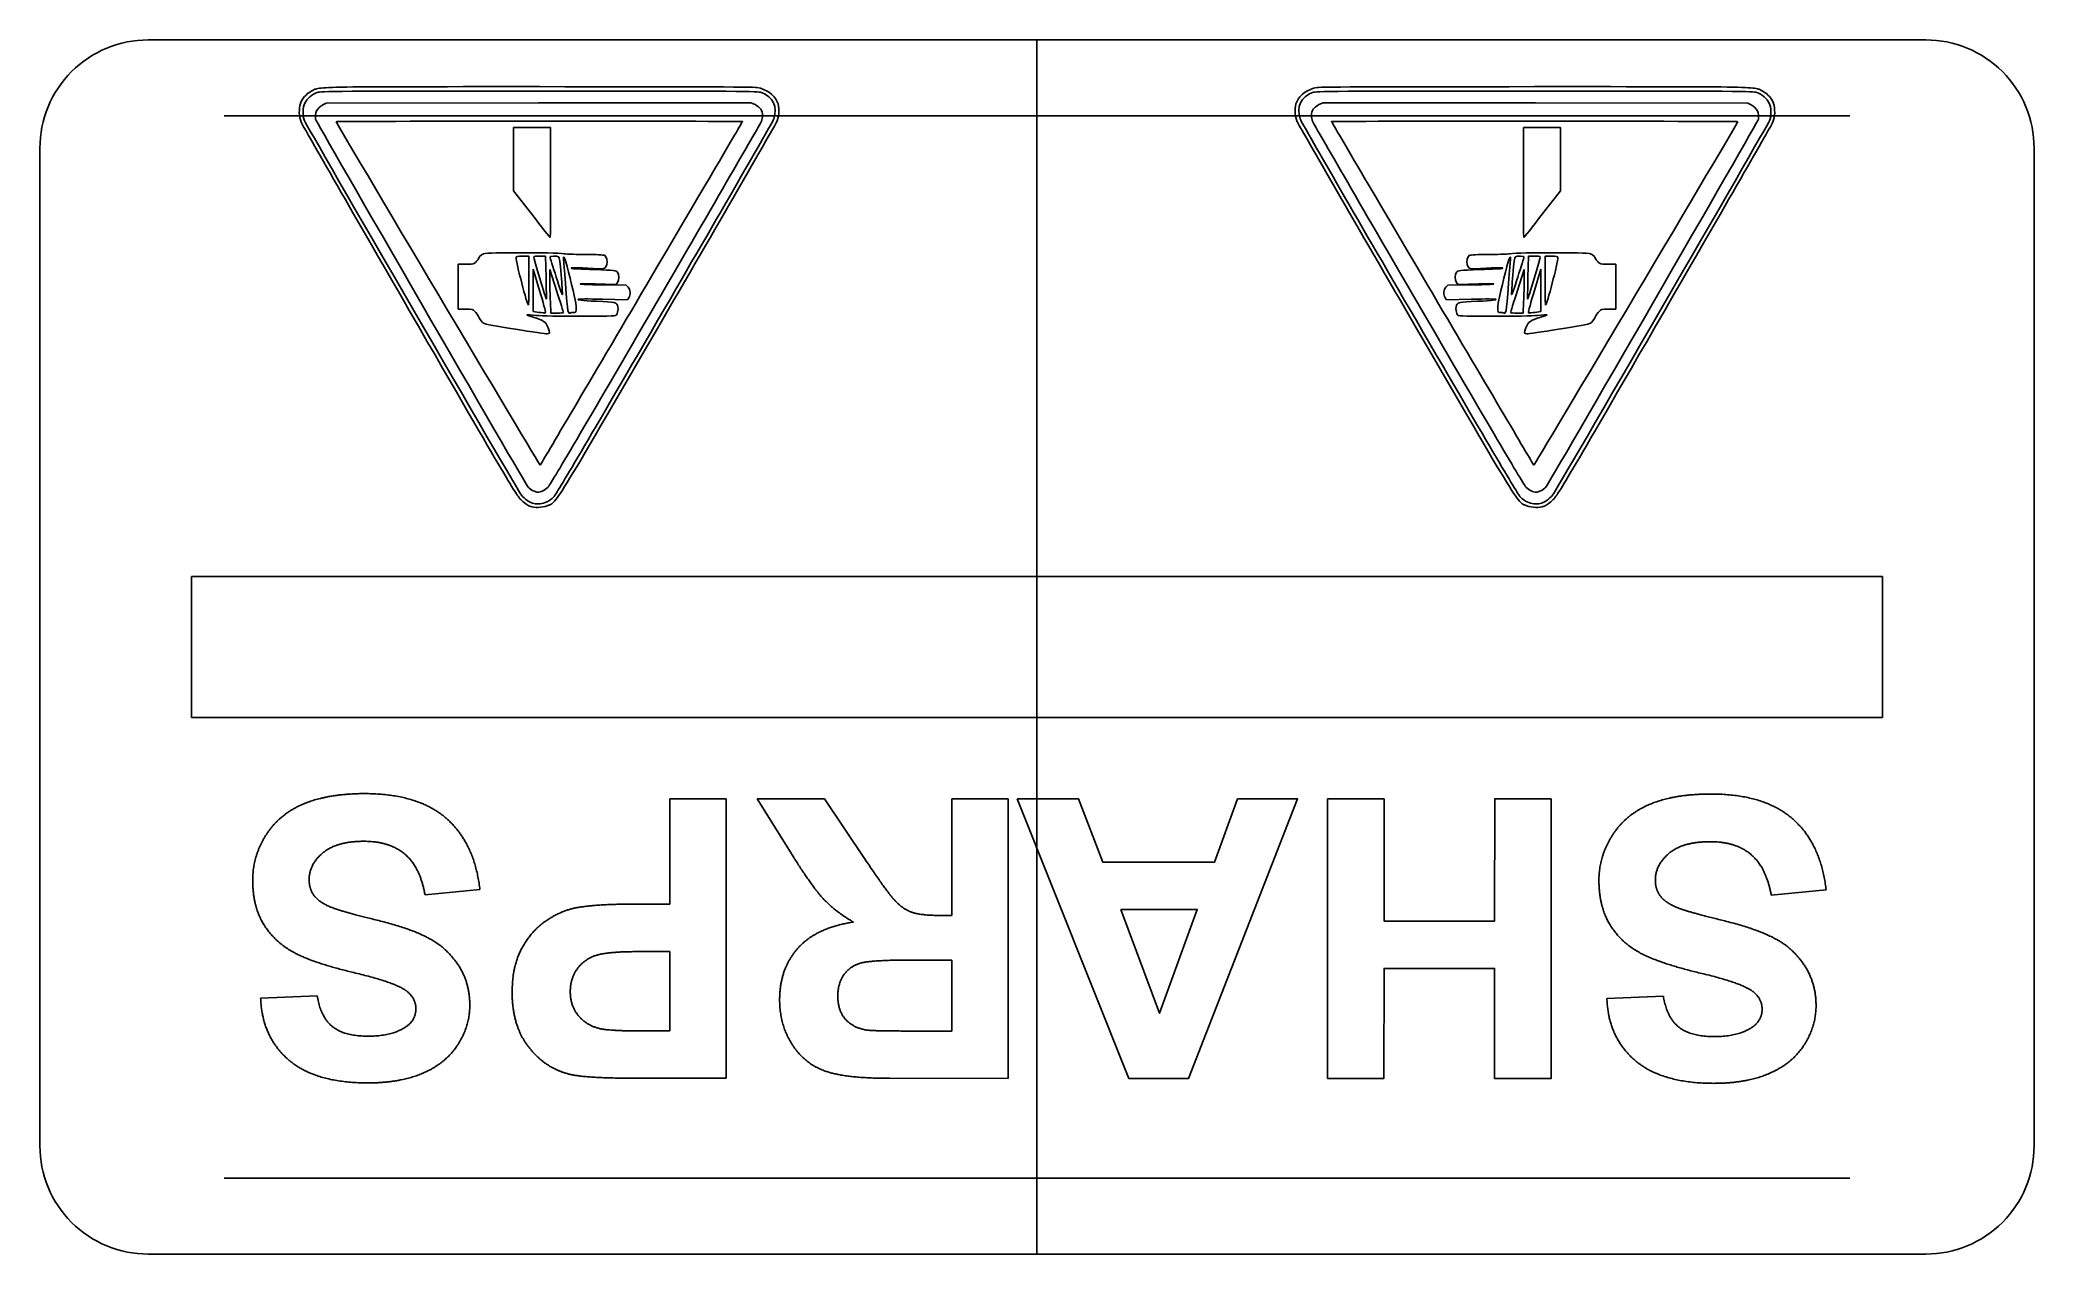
# Model space of a CAD drawing. Header units: millimetres. Extents: x 0 to 92, y 0 to 56.
import ezdxf

# ---------------------------------------------------------------- set-up
doc = ezdxf.new("R2010")
doc.units = ezdxf.units.MM
doc.layers.get('0').update_dxf_attribs({"linetype": 'CONTINUOUS'})

msp = doc.modelspace()

# ---------------------------------------------------------------- linework, layer by layer
for p, q in [((46, 0), (46, 56)), ((8.5, 52.5, -3.5), (83.5, 52.5, -3.5)), ((13.051, 53.002), (13.207, 53.083)), ((13.051, 53.002), (13.207, 53.083)), ((13.207, 53.083), (23, 53.095)), ((13.207, 53.083), (23, 53.095)), ((23, 53.095), (32.794, 53.102)), ((23, 53.095), (32.794, 53.102)), ((32.794, 53.102), (32.991, 53.013)), ((32.794, 53.102), (32.991, 53.013)), ((46, 3.5, -3.5), (46, 52.5, -3.5)), ((59.206, 53.102), (59.009, 53.013)), ((59.206, 53.102), (59.009, 53.013)), ((69, 53.095), (59.206, 53.102)), ((69, 53.095), (59.206, 53.102)), ((78.793, 53.083), (69, 53.095)), ((78.793, 53.083), (69, 53.095)), ((78.949, 53.002), (78.793, 53.083)), ((78.949, 53.002), (78.793, 53.083)), ((21.856, 50.494), (21.856, 51.954)), ((21.856, 51.954), (22.708, 51.954)), ((21.856, 50.494), (21.856, 51.954)), ((21.856, 51.954), (22.708, 51.954)), ((22.708, 51.954), (23.56, 51.954)), ((22.708, 51.954), (23.56, 51.954)), ((23.56, 51.954), (23.56, 49.416)), ((23.56, 51.954), (23.56, 49.416)), ((69.292, 51.954), (68.44, 51.954)), ((68.44, 51.954), (68.44, 49.416)), ((69.292, 51.954), (68.44, 51.954)), ((68.44, 51.954), (68.44, 49.416)), ((70.144, 51.954), (69.292, 51.954)), ((70.144, 51.954), (69.292, 51.954)), ((70.144, 50.494), (70.144, 51.954)), ((70.144, 50.494), (70.144, 51.954)), ((21.856, 49.031), (21.856, 50.494)), ((21.856, 49.031), (21.856, 50.494)), ((70.144, 49.031), (70.144, 50.494)), ((70.144, 49.031), (70.144, 50.494)), ((22.693, 47.957), (21.856, 49.031)), ((22.693, 47.957), (21.856, 49.031)), ((69.307, 47.957), (70.144, 49.031)), ((69.307, 47.957), (70.144, 49.031)), ((22.56, 46.027), (22.263, 46.027)), ((22.56, 46.027), (22.263, 46.027)), ((22.56, 44.897), (22.56, 46.027)), ((22.56, 44.897), (22.56, 46.027)), ((23.326, 46.027), (23.052, 46.027)), ((23.326, 46.027), (23.052, 46.027)), ((23.349, 45.038), (23.326, 46.027)), ((23.349, 45.038), (23.326, 46.027)), ((68.651, 45.038), (68.674, 46.027)), ((68.651, 45.038), (68.674, 46.027)), ((68.674, 46.027), (68.948, 46.027)), ((68.674, 46.027), (68.948, 46.027)), ((69.44, 44.897), (69.44, 46.027)), ((69.44, 46.027), (69.737, 46.027)), ((69.44, 46.027), (69.737, 46.027)), ((69.44, 44.897), (69.44, 46.027)), ((19.3, 44.619), (19.3, 45.657)), ((19.3, 44.619), (19.3, 45.657)), ((19.3, 45.657), (19.663, 45.657)), ((19.3, 45.657), (19.663, 45.657)), ((22.763, 45.431), (22.752, 44.464)), ((22.763, 45.431), (22.752, 44.464)), ((23.052, 44.442), (22.763, 45.431)), ((23.052, 44.442), (22.763, 45.431)), ((23.838, 44.438), (23.526, 45.416)), ((23.838, 44.438), (23.526, 45.416)), ((23.526, 45.416), (23.526, 44.934)), ((23.526, 45.416), (23.526, 44.934)), ((68.162, 44.438), (68.474, 45.416)), ((68.162, 44.438), (68.474, 45.416)), ((68.474, 45.416), (68.474, 44.934)), ((68.474, 45.416), (68.474, 44.934)), ((68.948, 44.442), (69.237, 45.431)), ((68.948, 44.442), (69.237, 45.431)), ((69.237, 45.431), (69.248, 44.464)), ((69.237, 45.431), (69.248, 44.464)), ((72.7, 45.657), (72.337, 45.657)), ((72.7, 45.657), (72.337, 45.657)), ((72.7, 44.619), (72.7, 45.657)), ((72.7, 44.619), (72.7, 45.657)), ((19.3, 43.582), (19.3, 44.619)), ((19.3, 43.582), (19.3, 44.619)), ((26.586, 44.719), (25.619, 44.742)), ((26.586, 44.719), (25.619, 44.742)), ((26.201, 44.697), (27.045, 44.693)), ((26.201, 44.697), (27.045, 44.693)), ((26.649, 44.808), (26.586, 44.719)), ((26.649, 44.808), (26.586, 44.719)), ((27.045, 44.693), (27.134, 44.601)), ((27.045, 44.693), (27.134, 44.601)), ((64.955, 44.693), (64.866, 44.601)), ((64.955, 44.693), (64.866, 44.601)), ((65.799, 44.697), (64.955, 44.693)), ((65.799, 44.697), (64.955, 44.693)), ((65.351, 44.808), (65.414, 44.719)), ((65.351, 44.808), (65.414, 44.719)), ((65.414, 44.719), (66.381, 44.742)), ((65.414, 44.719), (66.381, 44.742)), ((72.7, 43.582), (72.7, 44.619)), ((72.7, 43.582), (72.7, 44.619)), ((19.637, 43.582), (19.3, 43.582)), ((19.637, 43.582), (19.3, 43.582)), ((23.549, 43.923), (23.571, 43.397)), ((23.549, 43.923), (23.571, 43.397)), ((23.571, 43.397), (23.863, 43.397)), ((23.571, 43.397), (23.863, 43.397)), ((27.105, 44.016), (25.96, 44.042)), ((27.105, 44.016), (25.96, 44.042)), ((27.164, 44.105), (27.105, 44.016)), ((27.164, 44.105), (27.105, 44.016)), ((64.836, 44.105), (64.895, 44.016)), ((64.836, 44.105), (64.895, 44.016)), ((64.895, 44.016), (66.04, 44.042)), ((64.895, 44.016), (66.04, 44.042)), ((68.429, 43.397), (68.137, 43.397)), ((68.429, 43.397), (68.137, 43.397)), ((68.451, 43.923), (68.429, 43.397)), ((68.451, 43.923), (68.429, 43.397)), ((72.363, 43.582), (72.7, 43.582)), ((72.363, 43.582), (72.7, 43.582)), ((29.062, 16.141), (29.063, 21.005)), ((29.063, 21.005), (31.667, 21.004)), ((31.667, 21.004), (31.663, 8.11)), ((34.657, 18.488), (33.083, 21.004)), ((33.083, 21.004), (36.197, 21.003)), ((36.197, 21.003), (38.078, 18.197)), ((42.071, 15.618), (42.072, 21.001)), ((42.072, 21.001), (44.676, 21)), ((44.676, 21), (44.672, 8.106)), ((20.302, 16.812), (17.768, 16.567)), ((82.408, 16.793), (79.875, 16.548)), ((27.364, 16.142), (29.062, 16.141)), ((41.543, 15.618), (42.071, 15.618)), ((29.061, 13.951), (27.636, 13.951)), ((29.06, 10.292), (29.061, 13.951)), ((42.07, 13.56), (40.144, 13.561)), ((42.069, 10.288), (42.07, 13.56)), ((10.185, 11.802), (12.789, 11.915)), ((72.291, 11.783), (74.895, 11.897)), ((27.802, 10.292), (29.06, 10.292)), ((40.037, 10.289), (42.069, 10.288)), ((31.663, 8.11), (27.485, 8.111)), ((44.672, 8.106), (39.192, 8.108)), ((83.5, 3.5, -3.5), (8.5, 3.5, -3.5))]:
    msp.add_line(p, q)
msp.add_lwpolyline([(5, 0), (87, 0, 0.414214), (92, 5), (92, 51, 0.414214), (87, 56), (5, 56, 0.414214), (0, 51), (0, 5, 0.414214)], format="xyb", close=True)
for points in [[(85, 31.25), (85, 24.75), (7, 24.75), (7, 31.25)], [(45.08, 21), (47.913, 20.999), (49.038, 18.07), (54.192, 18.069), (55.257, 20.997), (58.019, 20.996), (52.993, 8.103), (50.24, 8.104)], [(69.717, 20.993), (69.713, 8.098), (67.11, 8.099), (67.111, 13.174), (62.01, 13.176), (62.008, 8.101), (59.405, 8.101), (59.409, 20.996), (62.012, 20.995), (62.01, 15.357), (67.112, 15.356), (67.114, 20.994)], [(49.872, 15.897), (51.648, 11.112), (53.391, 15.896)]]:
    msp.add_lwpolyline(points, close=True)
for points, degree in [([(12.025, 53.072), (12.099, 53.295), (12.284, 53.506), (12.518, 53.632)], 3), ([(12.025, 53.072), (12.099, 53.295), (12.284, 53.506), (12.518, 53.632)], 3), ([(12.795, 53.572), (12.562, 53.491), (12.321, 53.291), (12.218, 53.087)], 3), ([(12.795, 53.572), (12.562, 53.491), (12.321, 53.291), (12.218, 53.087)], 3), ([(12.518, 53.632), (12.921, 53.854), (12.314, 53.843), (23.045, 53.843)], 3), ([(12.518, 53.632), (12.921, 53.854), (12.314, 53.843), (23.045, 53.843)], 3), ([(23.041, 53.639), (13.488, 53.639), (12.973, 53.635), (12.795, 53.572)], 3), ([(23.041, 53.639), (13.488, 53.639), (12.973, 53.635), (12.795, 53.572)], 3), ([(33.283, 53.572), (33.109, 53.635), (32.542, 53.639), (23.041, 53.639)], 3), ([(33.283, 53.572), (33.109, 53.635), (32.542, 53.639), (23.041, 53.639)], 3), ([(23.045, 53.843), (29.501, 53.843), (32.953, 53.832), (33.079, 53.806)], 3), ([(23.045, 53.843), (29.501, 53.843), (32.953, 53.832), (33.079, 53.806)], 3), ([(33.079, 53.806), (33.517, 53.724), (33.861, 53.476), (34.02, 53.139)], 3), ([(33.079, 53.806), (33.517, 53.724), (33.861, 53.476), (34.02, 53.139)], 3), ([(33.861, 52.357), (34.046, 52.891), (33.809, 53.391), (33.283, 53.572)], 3), ([(33.861, 52.357), (34.046, 52.891), (33.809, 53.391), (33.283, 53.572)], 3), ([(58.921, 53.806), (58.483, 53.724), (58.139, 53.476), (57.98, 53.139)], 3), ([(58.921, 53.806), (58.483, 53.724), (58.139, 53.476), (57.98, 53.139)], 3), ([(58.139, 52.357), (57.954, 52.891), (58.191, 53.391), (58.717, 53.572)], 3), ([(58.139, 52.357), (57.954, 52.891), (58.191, 53.391), (58.717, 53.572)], 3), ([(58.717, 53.572), (58.891, 53.635), (59.458, 53.639), (68.959, 53.639)], 3), ([(58.717, 53.572), (58.891, 53.635), (59.458, 53.639), (68.959, 53.639)], 3), ([(68.955, 53.843), (62.499, 53.843), (59.047, 53.832), (58.921, 53.806)], 3), ([(68.955, 53.843), (62.499, 53.843), (59.047, 53.832), (58.921, 53.806)], 3), ([(79.482, 53.632), (79.079, 53.854), (79.686, 53.843), (68.955, 53.843)], 3), ([(79.482, 53.632), (79.079, 53.854), (79.686, 53.843), (68.955, 53.843)], 3), ([(68.959, 53.639), (78.512, 53.639), (79.027, 53.635), (79.205, 53.572)], 3), ([(68.959, 53.639), (78.512, 53.639), (79.027, 53.635), (79.205, 53.572)], 3), ([(79.205, 53.572), (79.438, 53.491), (79.679, 53.291), (79.782, 53.087)], 3), ([(79.205, 53.572), (79.438, 53.491), (79.679, 53.291), (79.782, 53.087)], 3), ([(79.975, 53.072), (79.901, 53.295), (79.716, 53.506), (79.482, 53.632)], 3), ([(79.975, 53.072), (79.901, 53.295), (79.716, 53.506), (79.482, 53.632)], 3), ([(12.051, 52.213), (11.951, 52.457), (11.94, 52.824), (12.025, 53.072)], 3), ([(12.051, 52.213), (11.951, 52.457), (11.94, 52.824), (12.025, 53.072)], 3), ([(12.218, 53.087), (12.118, 52.898), (12.11, 52.491), (12.206, 52.272)], 3), ([(12.218, 53.087), (12.118, 52.898), (12.11, 52.491), (12.206, 52.272)], 3), ([(12.721, 52.346), (12.669, 52.631), (12.784, 52.857), (13.051, 53.002)], 3), ([(12.721, 52.346), (12.669, 52.631), (12.784, 52.857), (13.051, 53.002)], 3), ([(32.991, 53.013), (33.12, 52.954), (33.216, 52.88), (33.265, 52.798)], 3), ([(32.991, 53.013), (33.12, 52.954), (33.216, 52.88), (33.265, 52.798)], 3), ([(33.265, 52.798), (33.35, 52.654), (33.361, 52.413), (33.287, 52.239)], 3), ([(33.265, 52.798), (33.35, 52.654), (33.361, 52.413), (33.287, 52.239)], 3), ([(34.02, 53.139), (34.12, 52.92), (34.12, 52.528), (34.017, 52.268)], 3), ([(34.02, 53.139), (34.12, 52.92), (34.12, 52.528), (34.017, 52.268)], 3), ([(57.98, 53.139), (57.88, 52.92), (57.88, 52.528), (57.983, 52.268)], 3), ([(57.98, 53.139), (57.88, 52.92), (57.88, 52.528), (57.983, 52.268)], 3), ([(58.735, 52.798), (58.65, 52.654), (58.639, 52.413), (58.713, 52.239)], 3), ([(58.735, 52.798), (58.65, 52.654), (58.639, 52.413), (58.713, 52.239)], 3), ([(59.009, 53.013), (58.88, 52.954), (58.784, 52.88), (58.735, 52.798)], 3), ([(59.009, 53.013), (58.88, 52.954), (58.784, 52.88), (58.735, 52.798)], 3), ([(79.279, 52.346), (79.331, 52.631), (79.216, 52.857), (78.949, 53.002)], 3), ([(79.279, 52.346), (79.331, 52.631), (79.216, 52.857), (78.949, 53.002)], 3), ([(79.782, 53.087), (79.882, 52.898), (79.89, 52.491), (79.794, 52.272)], 3), ([(79.782, 53.087), (79.882, 52.898), (79.89, 52.491), (79.794, 52.272)], 3), ([(79.949, 52.213), (80.049, 52.457), (80.06, 52.824), (79.975, 53.072)], 3), ([(79.949, 52.213), (80.049, 52.457), (80.06, 52.824), (79.975, 53.072)], 3), ([(17.04, 43.527), (14.344, 48.19), (12.099, 52.098), (12.051, 52.213)], 3), ([(17.04, 43.527), (14.344, 48.19), (12.099, 52.098), (12.051, 52.213)], 3), ([(12.206, 52.272), (12.318, 52.013), (22.082, 35.159), (22.215, 35)], 3), ([(12.206, 52.272), (12.318, 52.013), (22.082, 35.159), (22.215, 35)], 3), ([(22.534, 35.363), (22.397, 35.515), (12.747, 52.217), (12.721, 52.346)], 3), ([(22.534, 35.363), (22.397, 35.515), (12.747, 52.217), (12.721, 52.346)], 3), ([(13.67, 52.228), (13.67, 52.168), (23.06, 36.363), (23.082, 36.389)], 3), ([(13.67, 52.228), (13.67, 52.168), (23.06, 36.363), (23.082, 36.389)], 3), ([(23.041, 52.25), (17.885, 52.25), (13.67, 52.239), (13.67, 52.228)], 3), ([(23.041, 52.25), (17.885, 52.25), (13.67, 52.239), (13.67, 52.228)], 3), ([(32.413, 52.235), (32.413, 52.243), (28.197, 52.25), (23.041, 52.25)], 3), ([(32.413, 52.235), (32.413, 52.243), (28.197, 52.25), (23.041, 52.25)], 3), ([(27.76, 44.316), (30.32, 48.664), (32.413, 52.224), (32.413, 52.235)], 3), ([(27.76, 44.316), (30.32, 48.664), (32.413, 52.224), (32.413, 52.235)], 3), ([(33.287, 52.239), (33.261, 52.172), (31.068, 48.387), (28.416, 43.823)], 3), ([(33.287, 52.239), (33.261, 52.172), (31.068, 48.387), (28.416, 43.823)], 3), ([(28.831, 43.627), (31.557, 48.32), (33.824, 52.246), (33.861, 52.357)], 3), ([(28.831, 43.627), (31.557, 48.32), (33.824, 52.246), (33.861, 52.357)], 3), ([(34.017, 52.268), (33.98, 52.165), (31.713, 48.238), (28.983, 43.545)], 3), ([(34.017, 52.268), (33.98, 52.165), (31.713, 48.238), (28.983, 43.545)], 3), ([(57.983, 52.268), (58.02, 52.165), (60.287, 48.238), (63.017, 43.545)], 3), ([(57.983, 52.268), (58.02, 52.165), (60.287, 48.238), (63.017, 43.545)], 3), ([(63.169, 43.627), (60.443, 48.32), (58.176, 52.246), (58.139, 52.357)], 3), ([(63.169, 43.627), (60.443, 48.32), (58.176, 52.246), (58.139, 52.357)], 3), ([(58.713, 52.239), (58.739, 52.172), (60.932, 48.387), (63.584, 43.823)], 3), ([(58.713, 52.239), (58.739, 52.172), (60.932, 48.387), (63.584, 43.823)], 3), ([(59.587, 52.235), (59.587, 52.243), (63.803, 52.25), (68.959, 52.25)], 3), ([(59.587, 52.235), (59.587, 52.243), (63.803, 52.25), (68.959, 52.25)], 3), ([(64.24, 44.316), (61.68, 48.664), (59.587, 52.224), (59.587, 52.235)], 3), ([(64.24, 44.316), (61.68, 48.664), (59.587, 52.224), (59.587, 52.235)], 3), ([(78.33, 52.228), (78.33, 52.168), (68.94, 36.363), (68.918, 36.389)], 3), ([(78.33, 52.228), (78.33, 52.168), (68.94, 36.363), (68.918, 36.389)], 3), ([(68.959, 52.25), (74.115, 52.25), (78.33, 52.239), (78.33, 52.228)], 3), ([(68.959, 52.25), (74.115, 52.25), (78.33, 52.239), (78.33, 52.228)], 3), ([(69.466, 35.363), (69.603, 35.515), (79.253, 52.217), (79.279, 52.346)], 3), ([(69.466, 35.363), (69.603, 35.515), (79.253, 52.217), (79.279, 52.346)], 3), ([(79.794, 52.272), (79.682, 52.013), (69.918, 35.159), (69.785, 35)], 3), ([(79.794, 52.272), (79.682, 52.013), (69.918, 35.159), (69.785, 35)], 3), ([(74.96, 43.527), (77.656, 48.19), (79.901, 52.098), (79.949, 52.213)], 3), ([(74.96, 43.527), (77.656, 48.19), (79.901, 52.098), (79.949, 52.213)], 3), ([(23.56, 49.416), (23.56, 48.02), (23.552, 46.879), (23.545, 46.879)], 3), ([(23.56, 49.416), (23.56, 48.02), (23.552, 46.879), (23.545, 46.879)], 3), ([(68.44, 49.416), (68.44, 48.02), (68.448, 46.879), (68.455, 46.879)], 3), ([(68.44, 49.416), (68.44, 48.02), (68.448, 46.879), (68.455, 46.879)], 3), ([(23.545, 46.879), (23.534, 46.879), (23.152, 47.364), (22.693, 47.957)], 3), ([(23.545, 46.879), (23.534, 46.879), (23.152, 47.364), (22.693, 47.957)], 3), ([(68.455, 46.879), (68.466, 46.879), (68.848, 47.364), (69.307, 47.957)], 3), ([(68.455, 46.879), (68.466, 46.879), (68.848, 47.364), (69.307, 47.957)], 3), ([(20.259, 45.96), (20.311, 46.045), (20.385, 46.112), (20.459, 46.134)], 3), ([(20.259, 45.96), (20.311, 46.045), (20.385, 46.112), (20.459, 46.134)], 3), ([(20.459, 46.134), (20.663, 46.201), (23.708, 46.205), (24.182, 46.138)], 3), ([(20.459, 46.134), (20.663, 46.201), (23.708, 46.205), (24.182, 46.138)], 3), ([(22.263, 46.027), (22.034, 46.027), (21.967, 46.016), (21.967, 45.975)], 3), ([(22.263, 46.027), (22.034, 46.027), (21.967, 46.016), (21.967, 45.975)], 3), ([(22.782, 45.997), (22.778, 45.953), (23.352, 44.03), (23.363, 44.042)], 3), ([(22.782, 45.997), (22.778, 45.953), (23.352, 44.03), (23.363, 44.042)], 3), ([(23.052, 46.027), (22.904, 46.027), (22.782, 46.016), (22.782, 45.997)], 3), ([(23.052, 46.027), (22.904, 46.027), (22.782, 46.016), (22.782, 45.997)], 3), ([(23.926, 45.994), (23.841, 46.045), (23.512, 46.034), (23.53, 45.979)], 3), ([(23.926, 45.994), (23.841, 46.045), (23.512, 46.034), (23.53, 45.979)], 3), ([(24.182, 46.138), (24.33, 46.12), (24.797, 46.101), (25.212, 46.101)], 3), ([(24.182, 46.138), (24.33, 46.12), (24.797, 46.101), (25.212, 46.101)], 3), ([(25.212, 46.101), (25.645, 46.101), (26.001, 46.086), (26.041, 46.064)], 3), ([(25.212, 46.101), (25.645, 46.101), (26.001, 46.086), (26.041, 46.064)], 3), ([(26.041, 46.064), (26.149, 46.008), (26.204, 45.794), (26.153, 45.642)], 3), ([(26.041, 46.064), (26.149, 46.008), (26.204, 45.794), (26.153, 45.642)], 3), ([(65.959, 46.064), (65.851, 46.008), (65.796, 45.794), (65.847, 45.642)], 3), ([(65.959, 46.064), (65.851, 46.008), (65.796, 45.794), (65.847, 45.642)], 3), ([(66.788, 46.101), (66.355, 46.101), (65.999, 46.086), (65.959, 46.064)], 3), ([(66.788, 46.101), (66.355, 46.101), (65.999, 46.086), (65.959, 46.064)], 3), ([(67.818, 46.138), (67.67, 46.12), (67.203, 46.101), (66.788, 46.101)], 3), ([(67.818, 46.138), (67.67, 46.12), (67.203, 46.101), (66.788, 46.101)], 3), ([(71.541, 46.134), (71.337, 46.201), (68.292, 46.205), (67.818, 46.138)], 3), ([(71.541, 46.134), (71.337, 46.201), (68.292, 46.205), (67.818, 46.138)], 3), ([(68.074, 45.994), (68.159, 46.045), (68.488, 46.034), (68.47, 45.979)], 3), ([(68.074, 45.994), (68.159, 46.045), (68.488, 46.034), (68.47, 45.979)], 3), ([(69.218, 45.997), (69.222, 45.953), (68.648, 44.03), (68.637, 44.042)], 3), ([(69.218, 45.997), (69.222, 45.953), (68.648, 44.03), (68.637, 44.042)], 3), ([(68.948, 46.027), (69.096, 46.027), (69.218, 46.016), (69.218, 45.997)], 3), ([(68.948, 46.027), (69.096, 46.027), (69.218, 46.016), (69.218, 45.997)], 3), ([(69.737, 46.027), (69.966, 46.027), (70.033, 46.016), (70.033, 45.975)], 3), ([(69.737, 46.027), (69.966, 46.027), (70.033, 46.016), (70.033, 45.975)], 3), ([(71.741, 45.96), (71.689, 46.045), (71.615, 46.112), (71.541, 46.134)], 3), ([(71.741, 45.96), (71.689, 46.045), (71.615, 46.112), (71.541, 46.134)], 3), ([(19.663, 45.657), (20.067, 45.657), (20.081, 45.664), (20.259, 45.96)], 3), ([(19.663, 45.657), (20.067, 45.657), (20.081, 45.664), (20.259, 45.96)], 3), ([(21.967, 45.975), (21.967, 45.727), (22.478, 43.767), (22.541, 43.767)], 3), ([(21.967, 45.975), (21.967, 45.727), (22.478, 43.767), (22.541, 43.767)], 3), ([(23.53, 45.979), (23.541, 45.957), (23.671, 45.542), (23.823, 45.056)], 3), ([(23.53, 45.979), (23.541, 45.957), (23.671, 45.542), (23.823, 45.056)], 3), ([(24.049, 45.153), (23.997, 45.745), (23.963, 45.968), (23.926, 45.994)], 3), ([(24.049, 45.153), (23.997, 45.745), (23.963, 45.968), (23.926, 45.994)], 3), ([(24.108, 44.26), (24.112, 44.305), (24.086, 44.705), (24.049, 45.153)], 3), ([(24.108, 44.26), (24.112, 44.305), (24.086, 44.705), (24.049, 45.153)], 3), ([(24.186, 45.968), (24.141, 46.016), (24.138, 46.053), (24.245, 44.768)], 3), ([(24.186, 45.968), (24.141, 46.016), (24.138, 46.053), (24.245, 44.768)], 3), ([(24.652, 44.205), (24.526, 44.79), (24.226, 45.927), (24.186, 45.968)], 3), ([(24.652, 44.205), (24.526, 44.79), (24.226, 45.927), (24.186, 45.968)], 3), ([(25.278, 45.468), (24.615, 45.505), (24.478, 45.501), (24.526, 45.457)], 3), ([(25.278, 45.468), (24.615, 45.505), (24.478, 45.501), (24.526, 45.457)], 3), ([(24.526, 45.457), (24.534, 45.449), (24.997, 45.427), (25.556, 45.405)], 3), ([(24.526, 45.457), (24.534, 45.449), (24.997, 45.427), (25.556, 45.405)], 3), ([(26.153, 45.642), (26.082, 45.423), (26.082, 45.423), (25.278, 45.468)], 3), ([(26.153, 45.642), (26.082, 45.423), (26.082, 45.423), (25.278, 45.468)], 3), ([(25.556, 45.405), (26.542, 45.371), (26.575, 45.368), (26.642, 45.286)], 3), ([(25.556, 45.405), (26.542, 45.371), (26.575, 45.368), (26.642, 45.286)], 3), ([(26.642, 45.286), (26.727, 45.182), (26.73, 44.927), (26.649, 44.808)], 3), ([(26.642, 45.286), (26.727, 45.182), (26.73, 44.927), (26.649, 44.808)], 3), ([(65.358, 45.286), (65.273, 45.182), (65.27, 44.927), (65.351, 44.808)], 3), ([(65.358, 45.286), (65.273, 45.182), (65.27, 44.927), (65.351, 44.808)], 3), ([(66.444, 45.405), (65.458, 45.371), (65.425, 45.368), (65.358, 45.286)], 3), ([(66.444, 45.405), (65.458, 45.371), (65.425, 45.368), (65.358, 45.286)], 3), ([(65.847, 45.642), (65.918, 45.423), (65.918, 45.423), (66.722, 45.468)], 3), ([(65.847, 45.642), (65.918, 45.423), (65.918, 45.423), (66.722, 45.468)], 3), ([(67.474, 45.457), (67.466, 45.449), (67.003, 45.427), (66.444, 45.405)], 3), ([(67.474, 45.457), (67.466, 45.449), (67.003, 45.427), (66.444, 45.405)], 3), ([(66.722, 45.468), (67.385, 45.505), (67.522, 45.501), (67.474, 45.457)], 3), ([(66.722, 45.468), (67.385, 45.505), (67.522, 45.501), (67.474, 45.457)], 3), ([(67.348, 44.205), (67.474, 44.79), (67.774, 45.927), (67.814, 45.968)], 3), ([(67.348, 44.205), (67.474, 44.79), (67.774, 45.927), (67.814, 45.968)], 3), ([(67.814, 45.968), (67.859, 46.016), (67.862, 46.053), (67.755, 44.768)], 3), ([(67.814, 45.968), (67.859, 46.016), (67.862, 46.053), (67.755, 44.768)], 3), ([(67.892, 44.26), (67.888, 44.305), (67.914, 44.705), (67.951, 45.153)], 3), ([(67.892, 44.26), (67.888, 44.305), (67.914, 44.705), (67.951, 45.153)], 3), ([(67.951, 45.153), (68.003, 45.745), (68.037, 45.968), (68.074, 45.994)], 3), ([(67.951, 45.153), (68.003, 45.745), (68.037, 45.968), (68.074, 45.994)], 3), ([(68.47, 45.979), (68.459, 45.957), (68.329, 45.542), (68.177, 45.056)], 3), ([(68.47, 45.979), (68.459, 45.957), (68.329, 45.542), (68.177, 45.056)], 3), ([(70.033, 45.975), (70.033, 45.727), (69.522, 43.767), (69.459, 43.767)], 3), ([(70.033, 45.975), (70.033, 45.727), (69.522, 43.767), (69.459, 43.767)], 3), ([(72.337, 45.657), (71.933, 45.657), (71.919, 45.664), (71.741, 45.96)], 3), ([(72.337, 45.657), (71.933, 45.657), (71.919, 45.664), (71.741, 45.96)], 3), ([(22.541, 43.767), (22.552, 43.767), (22.56, 44.275), (22.56, 44.897)], 3), ([(22.541, 43.767), (22.552, 43.767), (22.56, 44.275), (22.56, 44.897)], 3), ([(22.752, 44.464), (22.748, 43.93), (22.752, 43.49), (22.763, 43.479)], 3), ([(22.752, 44.464), (22.748, 43.93), (22.752, 43.49), (22.763, 43.479)], 3), ([(23.337, 43.423), (23.341, 43.441), (23.212, 43.897), (23.052, 44.442)], 3), ([(23.337, 43.423), (23.341, 43.441), (23.212, 43.897), (23.052, 44.442)], 3), ([(23.082, 36.389), (23.093, 36.404), (25.201, 39.971), (27.76, 44.316)], 3), ([(23.082, 36.389), (23.093, 36.404), (25.201, 39.971), (27.76, 44.316)], 3), ([(23.363, 44.042), (23.371, 44.045), (23.363, 44.497), (23.349, 45.038)], 3), ([(23.363, 44.042), (23.371, 44.045), (23.363, 44.497), (23.349, 45.038)], 3), ([(23.526, 44.934), (23.523, 44.668), (23.534, 44.216), (23.549, 43.923)], 3), ([(23.526, 44.934), (23.523, 44.668), (23.534, 44.216), (23.549, 43.923)], 3), ([(23.823, 45.056), (23.975, 44.575), (24.101, 44.216), (24.108, 44.26)], 3), ([(23.823, 45.056), (23.975, 44.575), (24.101, 44.216), (24.108, 44.26)], 3), ([(24.152, 43.43), (24.152, 43.445), (24.012, 43.901), (23.838, 44.438)], 3), ([(24.152, 43.43), (24.152, 43.445), (24.012, 43.901), (23.838, 44.438)], 3), ([(24.245, 44.768), (24.367, 43.293), (24.352, 43.382), (24.493, 43.412)], 3), ([(24.245, 44.768), (24.367, 43.293), (24.352, 43.382), (24.493, 43.412)], 3), ([(24.675, 43.434), (24.775, 43.434), (24.767, 43.664), (24.652, 44.205)], 3), ([(24.675, 43.434), (24.775, 43.434), (24.767, 43.664), (24.652, 44.205)], 3), ([(25.619, 44.742), (25.038, 44.753), (24.793, 44.749), (25.004, 44.731)], 3), ([(25.619, 44.742), (25.038, 44.753), (24.793, 44.749), (25.004, 44.731)], 3), ([(25.004, 44.731), (25.197, 44.716), (25.738, 44.701), (26.201, 44.697)], 3), ([(25.004, 44.731), (25.197, 44.716), (25.738, 44.701), (26.201, 44.697)], 3), ([(27.134, 44.601), (27.245, 44.493), (27.26, 44.242), (27.164, 44.105)], 3), ([(27.134, 44.601), (27.245, 44.493), (27.26, 44.242), (27.164, 44.105)], 3), ([(68.918, 36.389), (68.907, 36.404), (66.799, 39.971), (64.24, 44.316)], 3), ([(68.918, 36.389), (68.907, 36.404), (66.799, 39.971), (64.24, 44.316)], 3), ([(64.866, 44.601), (64.755, 44.493), (64.74, 44.242), (64.836, 44.105)], 3), ([(64.866, 44.601), (64.755, 44.493), (64.74, 44.242), (64.836, 44.105)], 3), ([(66.996, 44.731), (66.803, 44.716), (66.262, 44.701), (65.799, 44.697)], 3), ([(66.996, 44.731), (66.803, 44.716), (66.262, 44.701), (65.799, 44.697)], 3), ([(66.381, 44.742), (66.962, 44.753), (67.207, 44.749), (66.996, 44.731)], 3), ([(66.381, 44.742), (66.962, 44.753), (67.207, 44.749), (66.996, 44.731)], 3), ([(67.325, 43.434), (67.225, 43.434), (67.233, 43.664), (67.348, 44.205)], 3), ([(67.325, 43.434), (67.225, 43.434), (67.233, 43.664), (67.348, 44.205)], 3), ([(67.755, 44.768), (67.633, 43.293), (67.648, 43.382), (67.507, 43.412)], 3), ([(67.755, 44.768), (67.633, 43.293), (67.648, 43.382), (67.507, 43.412)], 3), ([(67.848, 43.43), (67.848, 43.445), (67.988, 43.901), (68.162, 44.438)], 3), ([(67.848, 43.43), (67.848, 43.445), (67.988, 43.901), (68.162, 44.438)], 3), ([(68.177, 45.056), (68.025, 44.575), (67.899, 44.216), (67.892, 44.26)], 3), ([(68.177, 45.056), (68.025, 44.575), (67.899, 44.216), (67.892, 44.26)], 3), ([(68.474, 44.934), (68.477, 44.668), (68.466, 44.216), (68.451, 43.923)], 3), ([(68.474, 44.934), (68.477, 44.668), (68.466, 44.216), (68.451, 43.923)], 3), ([(68.637, 44.042), (68.629, 44.045), (68.637, 44.497), (68.651, 45.038)], 3), ([(68.637, 44.042), (68.629, 44.045), (68.637, 44.497), (68.651, 45.038)], 3), ([(68.663, 43.423), (68.659, 43.441), (68.788, 43.897), (68.948, 44.442)], 3), ([(68.663, 43.423), (68.659, 43.441), (68.788, 43.897), (68.948, 44.442)], 3), ([(69.248, 44.464), (69.252, 43.93), (69.248, 43.49), (69.237, 43.479)], 3), ([(69.248, 44.464), (69.252, 43.93), (69.248, 43.49), (69.237, 43.479)], 3), ([(69.459, 43.767), (69.448, 43.767), (69.44, 44.275), (69.44, 44.897)], 3), ([(69.459, 43.767), (69.448, 43.767), (69.44, 44.275), (69.44, 44.897)], 3), ([(22.185, 34.8), (21.956, 35.029), (21.667, 35.522), (17.04, 43.527)], 3), ([(22.185, 34.8), (21.956, 35.029), (21.667, 35.522), (17.04, 43.527)], 3), ([(20.07, 43.479), (19.978, 43.579), (19.956, 43.582), (19.637, 43.582)], 3), ([(20.07, 43.479), (19.978, 43.579), (19.956, 43.582), (19.637, 43.582)], 3), ([(20.27, 43.182), (20.215, 43.29), (20.126, 43.423), (20.07, 43.479)], 3), ([(20.27, 43.182), (20.215, 43.29), (20.126, 43.423), (20.07, 43.479)], 3), ([(22.9, 43.29), (22.671, 43.312), (22.474, 43.323), (22.463, 43.316)], 3), ([(22.9, 43.29), (22.671, 43.312), (22.474, 43.323), (22.463, 43.316)], 3), ([(22.463, 43.316), (22.456, 43.304), (22.611, 43.253), (22.808, 43.193)], 3), ([(22.463, 43.316), (22.456, 43.304), (22.611, 43.253), (22.808, 43.193)], 3), ([(22.763, 43.479), (22.774, 43.467), (22.893, 43.445), (23.034, 43.434)], 3), ([(22.763, 43.479), (22.774, 43.467), (22.893, 43.445), (23.034, 43.434)], 3), ([(24.941, 43.256), (24.008, 43.253), (23.141, 43.267), (22.9, 43.29)], 3), ([(24.941, 43.256), (24.008, 43.253), (23.141, 43.267), (22.9, 43.29)], 3), ([(23.034, 43.434), (23.171, 43.419), (23.293, 43.404), (23.312, 43.401)], 3), ([(23.034, 43.434), (23.171, 43.419), (23.293, 43.404), (23.312, 43.401)], 3), ([(23.312, 43.401), (23.326, 43.401), (23.337, 43.408), (23.337, 43.423)], 3), ([(23.312, 43.401), (23.326, 43.401), (23.337, 43.408), (23.337, 43.423)], 3), ([(28.983, 43.545), (23.552, 34.196), (23.849, 34.677), (23.4, 34.511)], 3), ([(28.983, 43.545), (23.552, 34.196), (23.849, 34.677), (23.4, 34.511)], 3), ([(28.416, 43.823), (25.219, 38.326), (23.541, 35.474), (23.441, 35.374)], 3), ([(28.416, 43.823), (25.219, 38.326), (23.541, 35.474), (23.441, 35.374)], 3), ([(23.708, 34.926), (23.826, 35.052), (25.23, 37.437), (28.831, 43.627)], 3), ([(23.708, 34.926), (23.826, 35.052), (25.23, 37.437), (28.831, 43.627)], 3), ([(23.863, 43.397), (24.023, 43.397), (24.152, 43.412), (24.152, 43.43)], 3), ([(23.863, 43.397), (24.023, 43.397), (24.152, 43.412), (24.152, 43.43)], 3), ([(24.493, 43.412), (24.556, 43.423), (24.638, 43.434), (24.675, 43.434)], 3), ([(24.493, 43.412), (24.556, 43.423), (24.638, 43.434), (24.675, 43.434)], 3), ([(25.96, 44.042), (25.275, 44.056), (24.819, 44.053), (24.819, 44.034)], 3), ([(25.96, 44.042), (25.275, 44.056), (24.819, 44.053), (24.819, 44.034)], 3), ([(24.819, 44.034), (24.819, 43.993), (25.145, 43.964), (25.964, 43.93)], 3), ([(24.819, 44.034), (24.819, 43.993), (25.145, 43.964), (25.964, 43.93)], 3), ([(26.619, 43.338), (26.564, 43.264), (26.538, 43.26), (24.941, 43.256)], 3), ([(26.619, 43.338), (26.564, 43.264), (26.538, 43.26), (24.941, 43.256)], 3), ([(25.964, 43.93), (26.634, 43.901), (26.671, 43.882), (26.671, 43.59)], 3), ([(25.964, 43.93), (26.634, 43.901), (26.671, 43.882), (26.671, 43.59)], 3), ([(26.671, 43.59), (26.671, 43.493), (26.645, 43.378), (26.619, 43.338)], 3), ([(26.671, 43.59), (26.671, 43.493), (26.645, 43.378), (26.619, 43.338)], 3), ([(63.017, 43.545), (68.448, 34.196), (68.151, 34.677), (68.6, 34.511)], 3), ([(63.017, 43.545), (68.448, 34.196), (68.151, 34.677), (68.6, 34.511)], 3), ([(68.292, 34.926), (68.174, 35.052), (66.77, 37.437), (63.169, 43.627)], 3), ([(68.292, 34.926), (68.174, 35.052), (66.77, 37.437), (63.169, 43.627)], 3), ([(63.584, 43.823), (66.781, 38.326), (68.459, 35.474), (68.559, 35.374)], 3), ([(63.584, 43.823), (66.781, 38.326), (68.459, 35.474), (68.559, 35.374)], 3), ([(66.036, 43.93), (65.366, 43.901), (65.329, 43.882), (65.329, 43.59)], 3), ([(66.036, 43.93), (65.366, 43.901), (65.329, 43.882), (65.329, 43.59)], 3), ([(65.329, 43.59), (65.329, 43.493), (65.355, 43.378), (65.381, 43.338)], 3), ([(65.329, 43.59), (65.329, 43.493), (65.355, 43.378), (65.381, 43.338)], 3), ([(65.381, 43.338), (65.436, 43.264), (65.462, 43.26), (67.059, 43.256)], 3), ([(65.381, 43.338), (65.436, 43.264), (65.462, 43.26), (67.059, 43.256)], 3), ([(67.181, 44.034), (67.181, 43.993), (66.855, 43.964), (66.036, 43.93)], 3), ([(67.181, 44.034), (67.181, 43.993), (66.855, 43.964), (66.036, 43.93)], 3), ([(66.04, 44.042), (66.725, 44.056), (67.181, 44.053), (67.181, 44.034)], 3), ([(66.04, 44.042), (66.725, 44.056), (67.181, 44.053), (67.181, 44.034)], 3), ([(67.059, 43.256), (67.992, 43.253), (68.859, 43.267), (69.1, 43.29)], 3), ([(67.059, 43.256), (67.992, 43.253), (68.859, 43.267), (69.1, 43.29)], 3), ([(67.507, 43.412), (67.444, 43.423), (67.362, 43.434), (67.325, 43.434)], 3), ([(67.507, 43.412), (67.444, 43.423), (67.362, 43.434), (67.325, 43.434)], 3), ([(68.137, 43.397), (67.977, 43.397), (67.848, 43.412), (67.848, 43.43)], 3), ([(68.137, 43.397), (67.977, 43.397), (67.848, 43.412), (67.848, 43.43)], 3), ([(68.688, 43.401), (68.674, 43.401), (68.663, 43.408), (68.663, 43.423)], 3), ([(68.688, 43.401), (68.674, 43.401), (68.663, 43.408), (68.663, 43.423)], 3), ([(68.966, 43.434), (68.829, 43.419), (68.707, 43.404), (68.688, 43.401)], 3), ([(68.966, 43.434), (68.829, 43.419), (68.707, 43.404), (68.688, 43.401)], 3), ([(69.237, 43.479), (69.226, 43.467), (69.107, 43.445), (68.966, 43.434)], 3), ([(69.237, 43.479), (69.226, 43.467), (69.107, 43.445), (68.966, 43.434)], 3), ([(69.1, 43.29), (69.329, 43.312), (69.526, 43.323), (69.537, 43.316)], 3), ([(69.1, 43.29), (69.329, 43.312), (69.526, 43.323), (69.537, 43.316)], 3), ([(69.537, 43.316), (69.544, 43.304), (69.389, 43.253), (69.192, 43.193)], 3), ([(69.537, 43.316), (69.544, 43.304), (69.389, 43.253), (69.192, 43.193)], 3), ([(69.815, 34.8), (70.044, 35.029), (70.333, 35.522), (74.96, 43.527)], 3), ([(69.815, 34.8), (70.044, 35.029), (70.333, 35.522), (74.96, 43.527)], 3), ([(71.73, 43.182), (71.785, 43.29), (71.874, 43.423), (71.93, 43.479)], 3), ([(71.73, 43.182), (71.785, 43.29), (71.874, 43.423), (71.93, 43.479)], 3), ([(71.93, 43.479), (72.022, 43.579), (72.044, 43.582), (72.363, 43.582)], 3), ([(71.93, 43.479), (72.022, 43.579), (72.044, 43.582), (72.363, 43.582)], 3), ([(20.463, 42.934), (20.415, 42.967), (20.326, 43.078), (20.27, 43.182)], 3), ([(20.463, 42.934), (20.415, 42.967), (20.326, 43.078), (20.27, 43.182)], 3), ([(21.937, 42.656), (21.048, 42.797), (20.522, 42.893), (20.463, 42.934)], 3), ([(21.937, 42.656), (21.048, 42.797), (20.522, 42.893), (20.463, 42.934)], 3), ([(23.404, 42.438), (23.356, 42.441), (22.697, 42.538), (21.937, 42.656)], 3), ([(23.404, 42.438), (23.356, 42.441), (22.697, 42.538), (21.937, 42.656)], 3), ([(22.808, 43.193), (23.223, 43.078), (23.33, 43.001), (23.449, 42.723)], 3), ([(22.808, 43.193), (23.223, 43.078), (23.33, 43.001), (23.449, 42.723)], 3), ([(23.449, 42.723), (23.537, 42.512), (23.526, 42.434), (23.404, 42.438)], 3), ([(23.449, 42.723), (23.537, 42.512), (23.526, 42.434), (23.404, 42.438)], 3), ([(68.551, 42.723), (68.463, 42.512), (68.474, 42.434), (68.596, 42.438)], 3), ([(68.551, 42.723), (68.463, 42.512), (68.474, 42.434), (68.596, 42.438)], 3), ([(69.192, 43.193), (68.777, 43.078), (68.67, 43.001), (68.551, 42.723)], 3), ([(69.192, 43.193), (68.777, 43.078), (68.67, 43.001), (68.551, 42.723)], 3), ([(68.596, 42.438), (68.644, 42.441), (69.303, 42.538), (70.063, 42.656)], 3), ([(68.596, 42.438), (68.644, 42.441), (69.303, 42.538), (70.063, 42.656)], 3), ([(70.063, 42.656), (70.952, 42.797), (71.478, 42.893), (71.537, 42.934)], 3), ([(70.063, 42.656), (70.952, 42.797), (71.478, 42.893), (71.537, 42.934)], 3), ([(71.537, 42.934), (71.585, 42.967), (71.674, 43.078), (71.73, 43.182)], 3), ([(71.537, 42.934), (71.585, 42.967), (71.674, 43.078), (71.73, 43.182)], 3), ([(22.215, 35), (22.352, 34.829), (22.604, 34.663), (22.793, 34.614)], 3), ([(22.215, 35), (22.352, 34.829), (22.604, 34.663), (22.793, 34.614)], 3), ([(22.763, 35.207), (22.682, 35.244), (22.578, 35.315), (22.534, 35.363)], 3), ([(22.763, 35.207), (22.682, 35.244), (22.578, 35.315), (22.534, 35.363)], 3), ([(22.963, 35.137), (22.934, 35.137), (22.845, 35.17), (22.763, 35.207)], 3), ([(22.963, 35.137), (22.934, 35.137), (22.845, 35.17), (22.763, 35.207)], 3), ([(23.441, 35.374), (23.312, 35.237), (23.104, 35.137), (22.963, 35.137)], 3), ([(23.441, 35.374), (23.312, 35.237), (23.104, 35.137), (22.963, 35.137)], 3), ([(68.559, 35.374), (68.688, 35.237), (68.896, 35.137), (69.037, 35.137)], 3), ([(68.559, 35.374), (68.688, 35.237), (68.896, 35.137), (69.037, 35.137)], 3), ([(69.037, 35.137), (69.066, 35.137), (69.155, 35.17), (69.237, 35.207)], 3), ([(69.037, 35.137), (69.066, 35.137), (69.155, 35.17), (69.237, 35.207)], 3), ([(69.785, 35), (69.648, 34.829), (69.396, 34.663), (69.207, 34.614)], 3), ([(69.785, 35), (69.648, 34.829), (69.396, 34.663), (69.207, 34.614)], 3), ([(69.237, 35.207), (69.318, 35.244), (69.422, 35.315), (69.466, 35.363)], 3), ([(69.237, 35.207), (69.318, 35.244), (69.422, 35.315), (69.466, 35.363)], 3), ([(22.597, 34.496), (22.489, 34.537), (22.348, 34.64), (22.185, 34.8)], 3), ([(22.597, 34.496), (22.489, 34.537), (22.348, 34.64), (22.185, 34.8)], 3), ([(23.4, 34.511), (23.149, 34.418), (22.837, 34.414), (22.597, 34.496)], 3), ([(23.4, 34.511), (23.149, 34.418), (22.837, 34.414), (22.597, 34.496)], 3), ([(22.793, 34.614), (22.949, 34.577), (23.197, 34.607), (23.386, 34.689)], 3), ([(22.793, 34.614), (22.949, 34.577), (23.197, 34.607), (23.386, 34.689)], 3), ([(23.386, 34.689), (23.471, 34.726), (23.615, 34.833), (23.708, 34.926)], 3), ([(23.386, 34.689), (23.471, 34.726), (23.615, 34.833), (23.708, 34.926)], 3), ([(68.614, 34.689), (68.529, 34.726), (68.385, 34.833), (68.292, 34.926)], 3), ([(68.614, 34.689), (68.529, 34.726), (68.385, 34.833), (68.292, 34.926)], 3), ([(68.6, 34.511), (68.851, 34.418), (69.163, 34.414), (69.403, 34.496)], 3), ([(68.6, 34.511), (68.851, 34.418), (69.163, 34.414), (69.403, 34.496)], 3), ([(69.207, 34.614), (69.051, 34.577), (68.803, 34.607), (68.614, 34.689)], 3), ([(69.207, 34.614), (69.051, 34.577), (68.803, 34.607), (68.614, 34.689)], 3), ([(69.403, 34.496), (69.511, 34.537), (69.652, 34.64), (69.815, 34.8)], 3), ([(69.403, 34.496), (69.511, 34.537), (69.652, 34.64), (69.815, 34.8)], 3), ([(12.176, 20.768), (13.302, 21.239), (14.982, 21.238)], 2), ([(14.982, 21.238), (17.427, 21.237), (18.737, 20.107)], 2), ([(74.282, 20.75), (75.408, 21.22), (77.088, 21.219)], 2), ([(77.088, 21.219), (79.533, 21.219), (80.843, 20.088)], 2), ([(10.434, 19.331), (11.05, 20.298), (12.176, 20.768)], 2), ([(72.54, 19.312), (73.156, 20.279), (74.282, 20.75)], 2), ([(9.817, 17.255), (9.818, 18.363), (10.434, 19.331)], 2), ([(18.737, 20.107), (20.047, 18.976), (20.302, 16.812)], 2), ([(80.843, 20.088), (82.154, 18.957), (82.408, 16.793)], 2), ([(13.059, 18.508), (12.421, 17.976), (12.421, 17.263)], 2), ([(14.955, 19.039), (13.697, 19.04), (13.059, 18.508)], 2), ([(16.841, 18.441), (16.142, 19.039), (14.955, 19.039)], 2), ([(17.768, 16.567), (17.54, 17.842), (16.841, 18.441)], 2), ([(36.138, 16.394), (35.589, 16.984), (34.657, 18.488)], 2), ([(71.924, 17.236), (71.924, 18.345), (72.54, 19.312)], 2), ([(75.165, 18.489), (74.527, 17.957), (74.527, 17.244)], 2), ([(77.061, 19.02), (75.803, 19.021), (75.165, 18.489)], 2), ([(78.947, 18.422), (78.248, 19.02), (77.061, 19.02)], 2), ([(79.875, 16.548), (79.646, 17.823), (78.947, 18.422)], 2), ([(38.078, 18.197), (39.08, 16.692), (39.45, 16.301)], 2), ([(10.331, 15.201), (9.817, 16.033), (9.817, 17.255)], 2), ([(12.421, 17.263), (12.421, 16.806), (12.689, 16.485)], 2), ([(72.438, 15.182), (71.923, 16.014), (71.924, 17.236)], 2), ([(74.527, 17.244), (74.527, 16.787), (74.795, 16.466)], 2), ([(12.689, 16.485), (12.957, 16.164), (13.626, 15.926)], 2), ([(13.626, 15.926), (14.083, 15.767), (15.71, 15.362)], 2), ([(23.314, 15.347), (23.978, 15.808), (24.664, 15.958)], 2), ([(24.664, 15.958), (25.597, 16.142), (27.364, 16.142)], 2), ([(37.532, 15.312), (36.688, 15.805), (36.138, 16.394)], 2), ([(39.45, 16.301), (39.819, 15.909), (40.232, 15.764)], 2), ([(40.232, 15.764), (40.646, 15.619), (41.543, 15.618)], 2), ([(74.795, 16.466), (75.063, 16.145), (75.732, 15.907)], 2), ([(75.732, 15.907), (76.189, 15.749), (77.816, 15.344)], 2), ([(11.756, 13.89), (10.846, 14.37), (10.331, 15.201)], 2), ([(15.71, 15.362), (17.803, 14.843), (18.647, 14.086)], 2), ([(22.218, 14.076), (22.65, 14.885), (23.314, 15.347)], 2), ([(34.981, 14.121), (35.834, 15.066), (37.532, 15.312)], 2), ([(73.862, 13.871), (72.952, 14.351), (72.438, 15.182)], 2), ([(77.816, 15.344), (79.909, 14.824), (80.754, 14.067)], 2), ([(14.566, 12.962), (12.666, 13.411), (11.756, 13.89)], 2), ([(18.647, 14.086), (19.834, 13.021), (19.834, 11.491)], 2), ([(21.787, 12.08), (21.787, 13.267), (22.218, 14.076)], 2), ([(27.636, 13.951), (26.097, 13.952), (25.578, 13.75)], 2), ([(34.127, 11.724), (34.127, 13.175), (34.981, 14.121)], 2), ([(76.672, 12.943), (74.772, 13.392), (73.862, 13.871)], 2), ([(80.754, 14.067), (81.941, 13.003), (81.94, 11.472)], 2), ([(16.958, 12.099), (16.466, 12.512), (14.566, 12.962)], 2), ([(24.764, 13.117), (24.47, 12.686), (24.469, 12.114)], 2), ([(25.578, 13.75), (25.059, 13.548), (24.764, 13.117)], 2), ([(37.804, 13.403), (37.338, 13.245), (37.074, 12.858)], 2), ([(40.144, 13.561), (38.27, 13.561), (37.804, 13.403)], 2), ([(79.064, 12.08), (78.572, 12.494), (76.672, 12.943)], 2), ([(17.345, 11.316), (17.345, 11.773), (16.958, 12.099)], 2), ([(22.534, 9.568), (21.786, 10.541), (21.787, 12.08)], 2), ([(24.469, 12.114), (24.469, 11.41), (24.882, 10.953)], 2), ([(37.074, 12.858), (36.81, 12.471), (36.81, 11.89)], 2), ([(79.451, 11.297), (79.451, 11.754), (79.064, 12.08)], 2), ([(11.473, 8.96), (10.246, 10.025), (10.185, 11.802)], 2), ([(12.789, 11.915), (12.956, 10.921), (13.505, 10.486)], 2), ([(16.931, 10.516), (17.345, 10.815), (17.345, 11.316)], 2), ([(19.834, 11.491), (19.834, 10.506), (19.275, 9.649)], 2), ([(34.689, 9.692), (34.127, 10.581), (34.127, 11.724)], 2), ([(36.81, 11.89), (36.81, 11.24), (37.157, 10.839)], 2), ([(73.579, 8.942), (72.352, 10.006), (72.291, 11.783)], 2), ([(74.895, 11.897), (75.062, 10.903), (75.611, 10.467)], 2), ([(79.037, 10.497), (79.451, 10.796), (79.451, 11.297)], 2), ([(81.94, 11.472), (81.94, 10.487), (81.381, 9.63)], 2), ([(13.505, 10.486), (14.055, 10.05), (15.154, 10.05)], 2), ([(15.154, 10.05), (16.289, 10.05), (16.931, 10.516)], 2), ([(24.882, 10.953), (25.296, 10.495), (25.929, 10.381)], 2), ([(25.929, 10.381), (26.395, 10.293), (27.802, 10.292)], 2), ([(37.157, 10.839), (37.504, 10.439), (38.137, 10.333)], 2), ([(38.137, 10.333), (38.454, 10.289), (40.037, 10.289)], 2), ([(75.611, 10.467), (76.161, 10.031), (77.26, 10.031)], 2), ([(77.26, 10.031), (78.395, 10.031), (79.037, 10.497)], 2), ([(19.275, 9.649), (18.716, 8.791), (17.665, 8.343)], 2), ([(24.389, 8.306), (23.281, 8.596), (22.534, 9.568)], 2), ([(36.189, 8.456), (35.252, 8.804), (34.689, 9.692)], 2), ([(81.381, 9.63), (80.822, 8.772), (79.771, 8.324)], 2), ([(15.127, 7.895), (12.7, 7.896), (11.473, 8.96)], 2), ([(17.665, 8.343), (16.614, 7.895), (15.127, 7.895)], 2), ([(27.485, 8.111), (25.11, 8.112), (24.389, 8.306)], 2), ([(39.192, 8.108), (37.125, 8.108), (36.189, 8.456)], 2), ([(77.233, 7.876), (74.806, 7.877), (73.579, 8.942)], 2), ([(79.771, 8.324), (78.72, 7.876), (77.233, 7.876)], 2)]:
    msp.add_open_spline(points, degree=degree)

doc.saveas('drawing.dxf')
